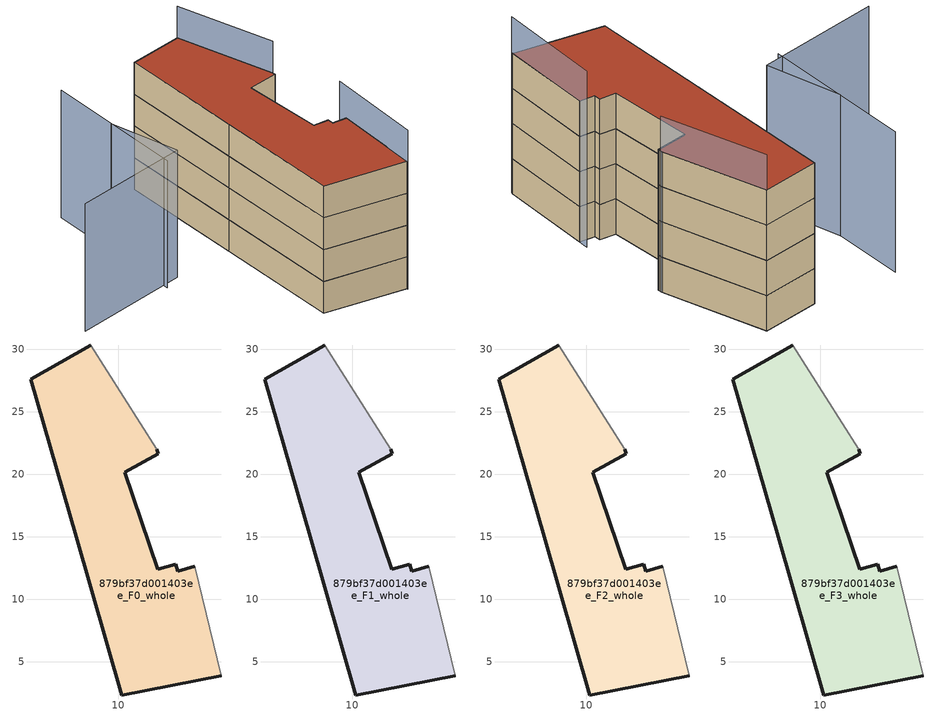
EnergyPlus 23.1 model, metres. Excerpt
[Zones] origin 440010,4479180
879bf37d001403ee_F0_whole
 floor ground (EU_floor_Construction): 18.26,3.91 16.14,12.64 14.78,12.25 14.61,12.83 13.17,12.43 10.55,20.15 13.2,21.63 13.08,22.02 7.82,30.33 3,27.61 6.66,14.99 10.3,2.36 z0
 wall outside (EU_wall_Construction): 13.08,22.02 13.2,21.63 10.55,20.15 13.17,12.43 14.61,12.83 14.78,12.25 16.14,12.64 / 18.26,3.91 10.3,2.36 6.66,14.99 3,27.61 7.82,30.33 z0:3
 wall adiabatic (EU_wall_Construction): 16.14,12.64 18.26,3.91 / 7.82,30.33 13.08,22.02 z0:3
879bf37d001403ee_F1_whole
 floor to 879bf37d001403ee_F0_whole (EU_floor_Construction): 18.26,3.91 16.14,12.64 14.78,12.25 14.61,12.83 13.17,12.43 10.55,20.15 13.2,21.63 13.08,22.02 7.82,30.33 3,27.61 6.66,14.99 10.3,2.36 z3
 wall outside (EU_wall_Construction): 13.08,22.02 13.2,21.63 10.55,20.15 13.17,12.43 14.61,12.83 14.78,12.25 16.14,12.64 / 18.26,3.91 10.3,2.36 6.66,14.99 3,27.61 7.82,30.33 z3:6
 wall adiabatic (EU_wall_Construction): 16.14,12.64 18.26,3.91 / 7.82,30.33 13.08,22.02 z3:6
879bf37d001403ee_F2_whole
 floor to 879bf37d001403ee_F1_whole (EU_floor_Construction): 18.26,3.91 16.14,12.64 14.78,12.25 14.61,12.83 13.17,12.43 10.55,20.15 13.2,21.63 13.08,22.02 7.82,30.33 3,27.61 6.66,14.99 10.3,2.36 z6
 wall outside (EU_wall_Construction): 13.08,22.02 13.2,21.63 10.55,20.15 13.17,12.43 14.61,12.83 14.78,12.25 16.14,12.64 / 18.26,3.91 10.3,2.36 6.66,14.99 3,27.61 7.82,30.33 z6:9
 wall adiabatic (EU_wall_Construction): 16.14,12.64 18.26,3.91 / 7.82,30.33 13.08,22.02 z6:9
879bf37d001403ee_F3_whole
 floor to 879bf37d001403ee_F2_whole (EU_floor_Construction): 18.26,3.91 16.14,12.64 14.78,12.25 14.61,12.83 13.17,12.43 10.55,20.15 13.2,21.63 13.08,22.02 7.82,30.33 3,27.61 6.66,14.99 10.3,2.36 z9
 wall outside (EU_wall_Construction): 13.08,22.02 13.2,21.63 10.55,20.15 13.17,12.43 14.61,12.83 14.78,12.25 16.14,12.64 / 18.26,3.91 10.3,2.36 6.66,14.99 3,27.61 7.82,30.33 z9:12
 wall adiabatic (EU_wall_Construction): 16.14,12.64 18.26,3.91 / 7.82,30.33 13.08,22.02 z9:12
 roof outside (EU_roof_Construction): 13.08,22.02 13.2,21.63 10.55,20.15 13.17,12.43 14.61,12.83 14.78,12.25 16.14,12.64 18.26,3.91 10.3,2.36 6.66,14.99 3,27.61 7.82,30.33 z12
shading: 18.25,3.77 15.92,13.56 / 13.12,21.95 7.79,30.31 z0:15; -2.43,18.48 1.12,12.29 / 1.12,12.29 -9.19,6.37 / -4.32,25.22 -0.3,10.91 z0:12
[Building]
EU S2 Campaign: North Axis=0; Terrain=City; Solar Distribution=FullExterior
[Site:Location]
Madrid: Latitude=40.5; Longitude=-3.5; Time Zone=1; Elevation=609
[SizingPeriod:WeatherFileDays]
AnnualSizingPeriod: Begin Month=1; Begin Day of Month=1; End Month=12; End Day of Month=31; Day of Week for Start Day=Monday; Use Weather File Daylight Saving Period=No; Use Weather File Rain and Snow Indicators=No
[MATERIAL]
EU_InternalMass_Material: Roughness=MediumRough; Thickness=0.1; Conductivity=1; Density=1800; Specific Heat=900; Thermal Absorptance=0.9; Solar Absorptance=0.7; Visible Absorptance=0.7
[MATERIAL:NOMASS] Roughness=MediumRough; Thermal Absorptance=0.9; Solar Absorptance=0.7; Visible Absorptance=0.7
Name | Thermal Resistance
EU_wall_NoMass | 1.60022
EU_roof_NoMass | 1.57597
EU_floor_NoMass | 0.470652
[CONSTRUCTION]
EU_wall_Construction: EU_wall_NoMass
EU_roof_Construction: EU_roof_NoMass
EU_floor_Construction: EU_floor_NoMass
EU_InternalMass_Construction: EU_InternalMass_Material
[ZONE] Type=1; Multiplier=1; Ceiling Height=autocalculate; Floor Area=autocalculate; Part of Total Floor Area=Yes
Name | Volume
879bf37d001403ee_F0_whole | 562.681
879bf37d001403ee_F1_whole; 879bf37d001403ee_F2_whole; 879bf37d001403ee_F3_whole | 562.682
[INTERNALMASS] Construction=EU_InternalMass_Construction; Surface Area=187.557
Name | Zone or ZoneList
879bf37d001403ee_F0_whole_EU_InternalMass | 879bf37d001403ee_F0_whole
879bf37d001403ee_F1_whole_EU_InternalMass | 879bf37d001403ee_F1_whole
879bf37d001403ee_F2_whole_EU_InternalMass | 879bf37d001403ee_F2_whole
879bf37d001403ee_F3_whole_EU_InternalMass | 879bf37d001403ee_F3_whole
[OTHEREQUIPMENT] Fuel Type=Electricity; Design Level Calculation Method=Watts/Area; Power per Zone Floor Area=1; Fraction Latent=0; Fraction Radiant=0; Fraction Lost=0; Carbon Dioxide Generation Rate=0; EndUse Subcategory=EU_Step8_InternalGains
Name | Zone or ZoneList or Space or SpaceList | Schedule
EU_Step8_InternalGain_879bf37d001403ee_F0_whole_f000 | 879bf37d001403ee_F0_whole | EU_Step8_GainSchedule_879bf37d001403ee_F0_whole_f000
EU_Step8_InternalGain_879bf37d001403ee_F1_whole_f000 | 879bf37d001403ee_F1_whole | EU_Step8_GainSchedule_879bf37d001403ee_F1_whole_f000
EU_Step8_InternalGain_879bf37d001403ee_F2_whole_f000 | 879bf37d001403ee_F2_whole | EU_Step8_GainSchedule_879bf37d001403ee_F2_whole_f000
EU_Step8_InternalGain_879bf37d001403ee_F3_whole_f000 | 879bf37d001403ee_F3_whole | EU_Step8_GainSchedule_879bf37d001403ee_F3_whole_f000
[ZONEVENTILATION:DESIGNFLOWRATE] Schedule=EU_AlwaysOn; Design Flow Rate Calculation Method=AirChanges/Hour; Air Changes per Hour=0.480704; Ventilation Type=Natural; Fan Pressure Rise=0; Fan Total Efficiency=1; Constant Term Coefficient=1; Temperature Term Coefficient=0; Velocity Term Coefficient=0; Velocity Squared Term Coefficient=0; Minimum Indoor Temperature=-100; Maximum Indoor Temperature=100; Delta Temperature=-100; Minimum Outdoor Temperature=-100; Maximum Outdoor Temperature=100; Maximum Wind Speed=40
Name | Zone or ZoneList or Space or SpaceList
EU_ConstantAir_879bf37d001403ee_F0_whole | 879bf37d001403ee_F0_whole
EU_ConstantAir_879bf37d001403ee_F1_whole | 879bf37d001403ee_F1_whole
EU_ConstantAir_879bf37d001403ee_F2_whole | 879bf37d001403ee_F2_whole
EU_ConstantAir_879bf37d001403ee_F3_whole | 879bf37d001403ee_F3_whole
[HVACTEMPLATE:THERMOSTAT] Constant Heating Setpoint=20; Constant Cooling Setpoint=50
EU_HeatOnly_879bf37d001403ee_F0_whole; EU_HeatOnly_879bf37d001403ee_F1_whole; EU_HeatOnly_879bf37d001403ee_F2_whole; EU_HeatOnly_879bf37d001403ee_F3_whole
[HVACTEMPLATE:ZONE:IDEALLOADSAIRSYSTEM] System Availability Schedule=EU_AlwaysOn; Maximum Heating Supply Air Temperature=50; Minimum Cooling Supply Air Temperature=13; Maximum Heating Supply Air Humidity Ratio=0.0156; Minimum Cooling Supply Air Humidity Ratio=0.0077; Heating Limit=NoLimit; Cooling Limit=NoLimit; Heating Availability Schedule=EU_AlwaysOn; Cooling Availability Schedule=EU_CoolingOff; Dehumidification Control Type=ConstantSensibleHeatRatio; Cooling Sensible Heat Ratio=0.7; Dehumidification Setpoint=60; Humidification Control Type=None; Humidification Setpoint=30; Outdoor Air Method=None; Outdoor Air Flow Rate per Person=0.00944; Outdoor Air Flow Rate per Zone Floor Area=0; Outdoor Air Flow Rate per Zone=0; Demand Controlled Ventilation Type=None; Outdoor Air Economizer Type=NoEconomizer; Heat Recovery Type=None; Sensible Heat Recovery Effectiveness=0.7; Latent Heat Recovery Effectiveness=0.65
Name | Template Thermostat
879bf37d001403ee_F0_whole | EU_HeatOnly_879bf37d001403ee_F0_whole
879bf37d001403ee_F1_whole | EU_HeatOnly_879bf37d001403ee_F1_whole
879bf37d001403ee_F2_whole | EU_HeatOnly_879bf37d001403ee_F2_whole
879bf37d001403ee_F3_whole | EU_HeatOnly_879bf37d001403ee_F3_whole
[SIZING:ZONE] Zone Cooling Design Supply Air Temperature Input Method=SupplyAirTemperature; Zone Cooling Design Supply Air Temperature=13; Zone Heating Design Supply Air Temperature Input Method=SupplyAirTemperature; Zone Heating Design Supply Air Temperature=50; Zone Cooling Design Supply Air Humidity Ratio=0.008; Zone Heating Design Supply Air Humidity Ratio=0.008; Cooling Design Air Flow Method=DesignDay; Cooling Design Air Flow Rate=0; Cooling Minimum Air Flow per Zone Floor Area=0.000762; Cooling Minimum Air Flow=0; Cooling Minimum Air Flow Fraction=0.2; Heating Design Air Flow Method=DesignDay; Heating Design Air Flow Rate=0; Heating Maximum Air Flow per Zone Floor Area=0.002032; Heating Maximum Air Flow=0.141576; Heating Maximum Air Flow Fraction=0.3; Account for Dedicated Outdoor Air System=No; Dedicated Outdoor Air System Control Strategy=NeutralSupplyAir; Dedicated Outdoor Air Low Setpoint Temperature for Design=autosize; Dedicated Outdoor Air High Setpoint Temperature for Design=autosize; Zone Load Sizing Method=Sensible Load Only No Latent Load; Zone Latent Cooling Design Supply Air Humidity Ratio Input Method=HumidityRatioDifference; Zone Cooling Design Supply Air Humidity Ratio Difference=0.005; Zone Latent Heating Design Supply Air Humidity Ratio Input Method=HumidityRatioDifference; Zone Humidification Design Supply Air Humidity Ratio Difference=0.005
879bf37d001403ee_F0_whole; 879bf37d001403ee_F1_whole; 879bf37d001403ee_F2_whole; 879bf37d001403ee_F3_whole
[SCHEDULE:CONSTANT]
Name | Hourly Value
EU_AlwaysOn | 1
EU_CoolingOff | 0
[SCHEDULE:FILE] Column Number=1; Rows to Skip at Top=0; Number of Hours of Data=8760; Column Separator=Comma; Interpolate to Timestep=No; Minutes per Item=60; Adjust Schedule for Daylight Savings=Yes
Name | File
EU_Step8_GainSchedule_879bf37d001403ee_F0_whole_f000 | ../../schedules/879bf37d001403ee/879bf37d001403ee_F0_whole_f000_gain.csv
EU_Step8_GainSchedule_879bf37d001403ee_F1_whole_f000 | ../../schedules/879bf37d001403ee/879bf37d001403ee_F1_whole_f000_gain.csv
EU_Step8_GainSchedule_879bf37d001403ee_F2_whole_f000 | ../../schedules/879bf37d001403ee/879bf37d001403ee_F2_whole_f000_gain.csv
EU_Step8_GainSchedule_879bf37d001403ee_F3_whole_f000 | ../../schedules/879bf37d001403ee/879bf37d001403ee_F3_whole_f000_gain.csv
